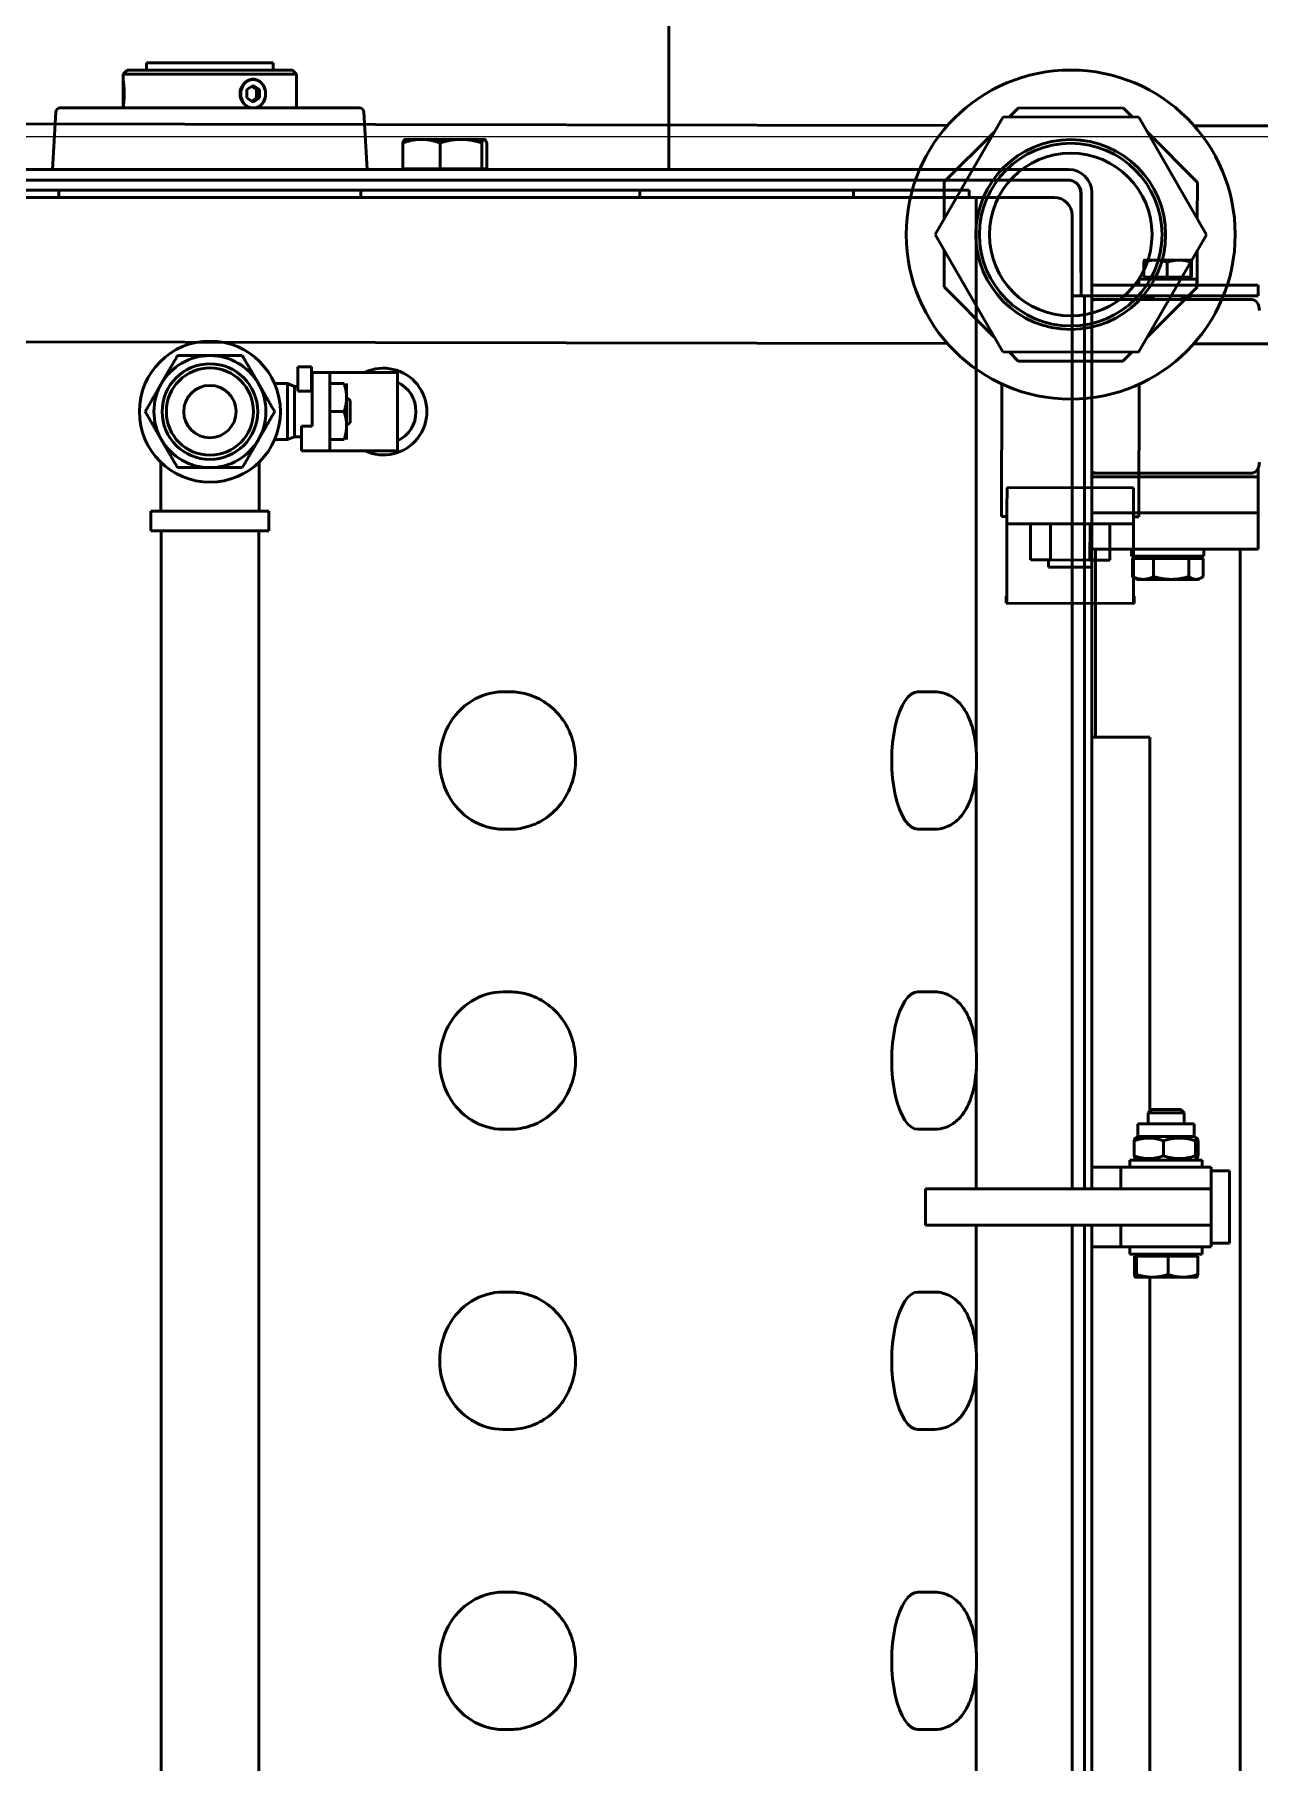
# Model space of a CAD drawing. Extents: x -3873 to 164127, y 7129 to 96529.
# Drawn here: x 50612.5 to 50951.3, y 58041.8 to 58519.7 of the extents above; entities that cross this region are included whole.
import ezdxf

# ---------------------------------------------------------------- set-up
doc = ezdxf.new("R2010")
doc.units = 0
doc.layers.get('0').update_dxf_attribs({"linetype": 'CONTINUOUS'})
doc.layers.add('LAYOUT Kromeka', color=1, linetype='CONTINUOUS', lineweight=5)
doc.layers.add('Visible (ISO)', color=7, linetype='CONTINUOUS', lineweight=50)

# ---------------------------------------------------------------- blocks, each defined once
blk = doc.blocks.new('FP02-1500_Feet_deskinner')
at = {"layer": 'Visible (ISO)', "color": 0}
for p, q in [((-13.46, 266.48), (-13.46, 1638.48)), ((13.54, 266.48), (13.54, 1638.48)), ((285, 1633.48), (285, 271.48)), ((238.54, 458.48), (238.54, 1446.48)), ((242, 458.48), (242, 1446.48)), ((244, 458.48), (244, 1446.48)), ((260, 1424.94), (260, 472.88)), ((212.04, 581.36), (212.04, 659.6)), ((81.17, 597.98), (83.08, 597.98)), ((195.9, 597.98), (200.52, 597.98)), ((212.04, 498.36), (212.04, 576.6)), ((81.17, 559.98), (83.08, 559.98)), ((195.9, 559.98), (200.52, 559.98)), ((81.17, 514.98), (83.08, 514.98)), ((195.9, 514.98), (200.52, 514.98)), ((212.04, 458.48), (212.04, 493.6)), ((81.17, 476.98), (83.08, 476.98)), ((195.9, 476.98), (200.52, 476.98)), ((255.77, 467.08), (255.77, 472.12)), ((256.04, 472.88), (256.03, 472.87)), ((256.05, 472.88), (256.04, 472.88)), ((260.72, 472.88), (256.05, 472.88)), ((256.33, 467.08), (256.33, 472.12)), ((269.2, 472.88), (260.72, 472.88)), ((265.1, 467.08), (265.1, 472.12)), ((273.04, 472.88), (269.2, 472.88)), ((273.04, 472.88), (273.05, 472.87)), ((273.31, 467.08), (273.31, 472.12)), ((244, 464.48), (252.04, 464.48)), ((252.04, 458.48), (252.04, 464.48)), ((277.04, 464.48), (252.04, 464.48)), ((274.54, 466.48), (254.54, 466.48)), ((254.54, 466.48), (254.54, 464.48)), ((256.33, 467.08), (255.77, 467.08)), ((265.1, 467.08), (256.33, 467.08)), ((256.84, 467.08), (256.84, 466.48)), ((273.31, 467.08), (265.1, 467.08)), ((272.24, 467.08), (272.24, 466.48)), ((274.54, 466.48), (274.54, 464.48)), ((277.04, 464.48), (277.04, 458.48)), ((282.04, 463.48), (277.04, 463.48)), ((282.04, 443.48), (282.04, 463.48)), ((197.96, 458.48), (247.04, 458.48)), ((197.96, 448.48), (197.96, 458.48)), ((277.04, 458.48), (247.04, 458.48)), ((277.04, 458.48), (277.04, 448.48)), ((197.96, 448.48), (247.04, 448.48)), ((212.04, 415.36), (212.04, 448.48)), ((238.54, 179.23), (238.54, 448.48)), ((242, 201.48), (242, 448.48)), ((244, 201.48), (244, 448.48)), ((247.04, 448.48), (277.04, 448.48)), ((252.04, 442.48), (252.04, 448.48)), ((277.04, 448.48), (277.04, 442.48)), ((252.04, 442.48), (244, 442.48)), ((252.04, 442.48), (277.04, 442.48)), ((254.54, 442.48), (254.54, 440.48)), ((274.54, 440.48), (254.54, 440.48)), ((256.74, 440.48), (256.02, 440.06)), ((272.34, 440.48), (273.06, 440.06)), ((274.54, 442.48), (274.54, 440.48)), ((282.04, 443.48), (277.04, 443.48)), ((255.7, 439.32), (255.7, 435.14)), ((263.8, 439.32), (263.8, 435.14)), ((272.65, 439.32), (272.65, 435.14)), ((273.38, 439.32), (273.38, 435.14)), ((81.17, 431.98), (83.08, 431.98)), ((195.9, 431.98), (200.52, 431.98)), ((256.74, 433.98), (256.02, 434.4)), ((272.34, 433.98), (256.74, 433.98)), ((256.74, 433.98), (256.74, 430.48)), ((272.34, 430.48), (256.74, 430.48)), ((259.54, 430.48), (259.54, 427.4)), ((269.54, 430.48), (269.54, 427.4)), ((272.34, 433.98), (273.06, 434.4)), ((272.34, 433.98), (272.34, 430.48)), ((259.54, 427.4), (269.54, 427.4)), ((260.46, 426.48), (259.54, 427.4)), ((260, 426.94), (260, 323.48)), ((268.62, 426.48), (260.46, 426.48)), ((268.62, 426.48), (269.54, 427.4)), ((212.04, 332.36), (212.04, 410.6)), ((212.04, 332.36), (212.04, 410.6)), ((81.17, 393.98), (83.08, 393.98)), ((195.9, 393.98), (200.52, 393.98)), ((81.17, 348.98), (83.08, 348.98)), ((81.17, 348.98), (83.08, 348.98)), ((195.9, 348.98), (200.52, 348.98)), ((195.9, 348.98), (200.52, 348.98)), ((212.04, 174.23), (212.04, 327.6)), ((212.04, 249.36), (212.04, 327.6)), ((256.5, 323.48), (244, 323.48)), ((245, 323.48), (245, 271.48)), ((256.5, 323.48), (260, 323.48)), ((81.17, 310.98), (83.08, 310.98)), ((81.17, 310.98), (83.08, 310.98)), ((195.9, 310.98), (200.52, 310.98)), ((195.9, 310.98), (200.52, 310.98)), ((255.25, 274.08), (255.25, 279.12)), ((256.5, 279.88), (255.73, 279.44)), ((258.17, 279.88), (256.5, 279.88)), ((265.97, 279.88), (258.17, 279.88)), ((261.09, 274.08), (261.09, 279.12)), ((272.8, 279.88), (265.97, 279.88)), ((270.84, 274.08), (270.84, 279.12)), ((273.5, 279.88), (272.8, 279.88)), ((273.5, 279.88), (274.27, 279.44)), ((274.75, 274.08), (274.75, 279.12)), ((275, 273.48), (255, 273.48)), ((255, 273.48), (255, 271.48)), ((261.09, 274.08), (255.25, 274.08)), ((257.3, 274.08), (257.3, 273.48)), ((270.84, 274.08), (261.09, 274.08)), ((274.75, 274.08), (270.84, 274.08)), ((272.7, 274.08), (272.7, 273.48)), ((275, 273.48), (275, 271.48)), ((287, 271.48), (244, 271.48)), ((290, 271.48), (287, 271.48)), ((290, 271.48), (290, 261.48)), ((-16.28, 266.48), (16.36, 266.48)), ((-16.28, 266.48), (-16.28, 261.04)), ((16.36, 266.48), (16.36, 261.04)), ((-16.28, 261.04), (16.36, 261.04)), ((-13.56, 261.04), (-13.56, 251.48)), ((13.64, 261.04), (13.64, 251.48)), ((287, 261.48), (244, 261.48)), ((244, 261.48), (287, 261.48)), ((287, 261.48), (290, 261.48)), ((290, 261.48), (287, 261.48)), ((290, 261.48), (290, 251.48)), ((-13.56, 251.48), (-13.56, 247.45)), ((13.64, 247.45), (13.64, 251.48)), ((244, 251.48), (287, 251.48)), ((245.1, 250.48), (244, 250.48)), ((245.1, 250.48), (288.23, 250.48)), ((287, 251.48), (290, 251.48)), ((290, 249.14), (290, 251.48)), ((33.19, 244.33), (25.39, 244.33)), ((25.39, 237.55), (25.39, 244.33)), ((33.19, 244.33), (33.19, 222.63)), ((33.19, 244.33), (51.94, 244.33)), ((51.94, 222.63), (51.94, 244.33)), ((17.93, 241.23), (21.49, 241.23)), ((21.49, 241.23), (21.49, 225.73)), ((23.44, 240.45), (21.49, 241.23)), ((23.44, 226.5), (23.44, 240.45)), ((23.44, 240.45), (25.39, 240.45)), ((37.15, 241.23), (33.19, 241.23)), ((37.84, 241.23), (37.84, 237.35)), ((28.29, 237.55), (25.39, 237.55)), ((28.29, 237.55), (28.29, 222.63)), ((37.84, 237.35), (37.84, 229.6)), ((38.82, 236.58), (37.84, 237.35)), ((38.82, 236.58), (38.82, 230.38)), ((37.15, 233.48), (33.19, 233.48)), ((38.82, 230.38), (37.84, 229.6)), ((37.84, 229.6), (37.84, 225.73)), ((17.93, 225.73), (21.49, 225.73)), ((23.44, 226.5), (21.49, 225.73)), ((23.44, 226.5), (24.39, 226.5)), ((28.1, 227.82), (24.39, 227.82)), ((24.39, 227.82), (24.39, 221.08)), ((28.1, 227.82), (28.1, 221.08)), ((28.1, 226.5), (28.29, 226.5)), ((28.1, 225.12), (28.29, 225.12)), ((37.15, 225.73), (33.19, 225.73)), ((24.39, 221.08), (28.1, 221.08)), ((28.1, 222.63), (28.29, 222.63)), ((28.29, 222.63), (33.19, 222.63)), ((33.19, 222.63), (51.94, 222.63)), ((238.54, 201.48), (241, 201.48)), ((244, 201.48), (241, 201.48)), ((241, 201.48), (241, 172.98)), ((242, 201.48), (244, 201.48)), ((244, 202.48), (245.1, 202.48)), ((244, 201.48), (290, 201.48)), ((244, 201.48), (244, 172.98)), ((288.23, 202.48), (245.1, 202.48)), ((261, 201.48), (261, 202.48)), ((269, 201.48), (269, 202.48)), ((290, 201.48), (290, 198.48)), ((244, 198.48), (290, 198.48)), ((257, 196.88), (257, 198.48)), ((257, 196.88), (273, 196.88)), ((258.41, 196.28), (264.83, 196.28)), ((258.41, 196.28), (258.41, 192.16)), ((259.3, 196.28), (259.3, 196.88)), ((264.83, 196.28), (271.41, 196.28)), ((264.83, 196.28), (264.83, 192.16)), ((270.7, 196.28), (270.7, 196.88)), ((271.41, 196.28), (271.59, 196.28)), ((271.41, 196.28), (271.41, 192.16)), ((271.59, 196.28), (271.59, 192.16)), ((273, 196.88), (273, 198.48)), ((240.93, 172.98), (240.93, 194.98)), ((241, 194.98), (240.93, 194.98)), ((258.5, 191.58), (261.62, 191.58)), ((258.5, 191.58), (258.5, 191.58)), ((261.62, 191.58), (268.12, 191.58)), ((268.12, 191.58), (271.5, 191.58)), ((271.5, 191.58), (271.5, 191.58)), ((271.5, 191.58), (271.5, 191.58)), ((-119.04, 174.23), (-43.14, 174.23)), ((-118.92, 172.23), (-41.73, 172.23)), ((-41.04, 174.23), (-43.14, 174.23)), ((-41.73, 172.23), (-41.73, 174.23)), ((-41.73, 172.23), (41.81, 172.23)), ((-41.04, 174.23), (41.12, 174.23)), ((43.22, 174.23), (41.12, 174.23)), ((41.81, 172.23), (41.81, 174.23)), ((41.81, 172.23), (119, 172.23)), ((43.22, 174.23), (119.12, 174.23)), ((119, 172.23), (119, 174.23)), ((119, 172.23), (178.07, 172.23)), ((120.9, 174.23), (119.12, 174.23)), ((120.9, 174.23), (178.99, 174.23)), ((178.07, 172.23), (178.07, 174.23)), ((178.07, 172.23), (210.04, 172.23)), ((180.18, 174.23), (178.99, 174.23)), ((180.18, 174.23), (211.62, 174.23)), ((210.04, 172.23), (210.04, 174.23)), ((212.04, 174.23), (211.62, 174.23)), ((212.04, 174.23), (215.54, 174.23)), ((215.54, 174.23), (233.54, 174.23)), ((237.5, 169.48), (-237.5, 169.48)), ((237.5, 166.48), (-237.5, 166.48)), ((-42.62, 150.67), (-43.55, 166.48)), ((42.62, 150.67), (43.55, 166.48)), ((53.4, 166.38), (53.4, 159.16)), ((53.4, 166.38), (63.69, 166.38)), ((54.95, 166.38), (54.95, 166.48)), ((63.69, 166.38), (75.28, 166.38)), ((63.69, 166.38), (63.69, 159.16)), ((75.05, 166.38), (75.05, 166.48)), ((75.28, 166.38), (76.6, 166.38)), ((75.28, 166.38), (75.28, 159.16)), ((76.6, 166.38), (76.6, 159.16)), ((127, 0), (127, 166.48)), ((54, 158.18), (53.94, 158.21)), ((54, 158.18), (58.55, 158.18)), ((58.55, 158.18), (69.49, 158.18)), ((69.49, 158.18), (75.94, 158.18)), ((75.94, 158.18), (76, 158.18)), ((76, 158.18), (76.06, 158.21)), ((41.36, 149.48), (-41.36, 149.48)), ((-24, 141.62), (-24, 149.48)), ((-23.96, 141.83), (-23.96, 149.32)), ((24, 140.18), (24, 149.48)), ((12, 147.89), (10.27, 146.73)), ((10.27, 146.73), (10.27, 144.42)), ((10.27, 144.42), (12, 143.27)), ((12.92, 146.73), (11.59, 147.62)), ((11.59, 143.54), (12.92, 144.42)), ((13.73, 146.73), (12, 147.89)), ((12, 143.27), (13.73, 144.42)), ((12.92, 144.42), (12.92, 146.73)), ((13.73, 146.73), (12.92, 146.73)), ((13.73, 144.42), (12.92, 144.42)), ((13.73, 144.42), (13.73, 146.73)), ((-24, 141.62), (-23.99, 141.61)), ((-24, 140.18), (-24, 141.54)), ((24, 140.18), (-24, 140.18)), ((-22.9, 139.08), (-24, 140.18)), ((22.9, 139.08), (-22.9, 139.08)), ((-17.5, 139.08), (-17.5, 136.98)), ((17.5, 139.08), (17.5, 136.98)), ((22.9, 139.08), (24, 140.18)), ((-17.5, 136.98), (17.5, 136.98))]:
    blk.add_line(p, q, dxfattribs=at)
for radius in [19.5, 13.22, 12.06, 7.24]:
    blk.add_circle((0.04, 233.48), radius, dxfattribs=at)
for centre, radius, start, end in [((0.04, 233.48), 15.5, 90, 150), ((0.04, 233.48), 15.5, 30, 90), ((48.04, 233.48), 12, 244.7113, 115.2887), ((0.04, 233.48), 15.5, 150, 210), ((0.04, 233.48), 15.5, 330, 30), ((48.04, 233.48), 9, 295.6793, 64.3207), ((0.04, 233.48), 15.5, 210, 270), ((0.04, 233.48), 15.5, 270, 330), ((265, 226.48), 25, 253.7398, 260.7931), ((265, 226.48), 25, 279.2069, 286.2602), ((233.54, 179.23), 5, 270, 0), ((237.5, 172.98), 6.5, 270, 0), ((237.5, 172.98), 3.5, 270, 0), ((-41.36, 150.74), 1.26, 183, 270), ((41.36, 150.74), 1.26, 270, 357)]:
    blk.add_arc(centre, radius, start, end, dxfattribs=at)
for centre, major_axis, ratio, start_param, end_param in [((81.17, 578.98), (0, 19), 0.92388, 0, 3.141593), ((195.9, 578.98), (0, 19), 0.382683, 0, 3.141593), ((81.17, 495.98), (0, 19), 0.92388, 0, 3.141593), ((195.9, 495.98), (0, 19), 0.382683, 0, 3.141593), ((81.17, 412.98), (0, 19), 0.92388, 0, 3.141593), ((195.9, 412.98), (0, 19), 0.382683, 0, 3.141593), ((81.17, 329.98), (0, 19), 0.92388, 0, 3.141593), ((81.17, 329.98), (0, 19), 0.92388, 0, 3.141593), ((195.9, 329.98), (0, 19), 0.382683, 0, 3.141593), ((195.9, 329.98), (0, 19), 0.382683, 0, 3.141593), ((245.1, 247.48), (0, 3), 0.707107, 0, 0.544443), ((288.23, 247.48), (0, 3), 0.707107, 4.712389, 6.283185), ((245.1, 205.48), (0, -3), 0.707107, 5.738743, 6.283185), ((288.23, 205.48), (0, -3), 0.707107, 0, 1.570796), ((12, 145.58), (0, 3.96), 0.866025, 0.172496, 6.11069), ((11.98, 145.58), (0, -4), 0.866025, 3.500904, 5.923874), ((11.98, 145.58), (0, 4), 0.866025, 0.224075, 0.359312), ((11.98, 145.58), (0, 4), 0.866025, 5.923874, 6.05911), ((11.98, 145.58), (0, 4), 0.866025, 3.500904, 5.923874), ((11.98, 145.58), (0, -4), 0.866025, 5.923874, 6.642497)]:
    blk.add_ellipse(centre, major_axis=major_axis, ratio=ratio, start_param=start_param, end_param=end_param, dxfattribs=at)
for points, knots in [([(83.08, 597.98), (84.98, 597.98), (86.87, 597.66), (90.47, 596.44), (92.17, 595.52), (95.25, 593.19), (96.61, 591.76), (98.86, 588.5), (99.73, 586.67), (100.91, 582.8), (101.19, 580.75), (101.14, 576.65), (100.79, 574.59), (99.48, 570.7), (98.53, 568.87), (96.1, 565.63), (94.64, 564.22), (91.38, 561.98), (89.59, 561.13), (86.21, 560.19), (84.64, 559.98), (83.08, 559.98)], [4.712389, 4.712389, 4.712389, 4.712389, 5.016848, 5.016848, 5.324577, 5.324577, 5.640496, 5.640496, 5.965789, 5.965789, 6.29794, 6.29794, 6.632397, 6.632397, 6.964064, 6.964064, 7.288312, 7.288312, 7.602826, 7.602826, 7.853982, 7.853982, 7.853982, 7.853982]), ([(200.52, 597.98), (201.56, 597.98), (202.59, 597.78), (204.51, 597.1), (205.38, 596.59), (207.06, 595.29), (207.77, 594.48), (209.34, 592.31), (209.98, 590.92), (211.17, 587.56), (211.6, 585.53), (212.08, 581.57), (212.16, 579.66), (212.04, 575.91), (211.84, 574.08), (211.15, 570.46), (210.65, 568.68), (209.47, 566.06), (208.98, 565.15), (207.84, 563.58), (207.27, 562.92), (205.58, 561.46), (204.32, 560.68), (202.05, 560.08), (201.29, 559.98), (200.52, 559.98)], [4.712389, 4.712389, 4.712389, 4.712389, 4.848462, 4.848462, 4.999153, 4.999153, 5.20155, 5.20155, 5.53586, 5.53586, 5.978111, 5.978111, 6.36622, 6.36622, 6.74488, 6.74488, 7.14746, 7.14746, 7.368909, 7.368909, 7.534528, 7.534528, 7.75362, 7.75362, 7.853982, 7.853982, 7.853982, 7.853982]), ([(83.08, 514.98), (84.98, 514.98), (86.87, 514.66), (90.47, 513.44), (92.17, 512.52), (95.25, 510.19), (96.61, 508.76), (98.86, 505.5), (99.73, 503.67), (100.91, 499.8), (101.19, 497.75), (101.14, 493.65), (100.79, 491.59), (99.48, 487.7), (98.53, 485.87), (96.1, 482.63), (94.64, 481.22), (91.38, 478.98), (89.59, 478.13), (86.21, 477.19), (84.64, 476.98), (83.08, 476.98)], [4.712389, 4.712389, 4.712389, 4.712389, 5.016848, 5.016848, 5.324577, 5.324577, 5.640496, 5.640496, 5.965789, 5.965789, 6.29794, 6.29794, 6.632397, 6.632397, 6.964064, 6.964064, 7.288312, 7.288312, 7.602826, 7.602826, 7.853982, 7.853982, 7.853982, 7.853982]), ([(200.52, 514.98), (201.56, 514.98), (202.59, 514.78), (204.51, 514.1), (205.38, 513.59), (207.06, 512.29), (207.77, 511.48), (209.34, 509.31), (209.98, 507.92), (211.17, 504.56), (211.6, 502.53), (212.08, 498.57), (212.16, 496.66), (212.04, 492.91), (211.84, 491.08), (211.15, 487.46), (210.65, 485.68), (209.47, 483.06), (208.98, 482.15), (207.84, 480.58), (207.27, 479.92), (205.58, 478.46), (204.32, 477.68), (202.05, 477.08), (201.29, 476.98), (200.52, 476.98)], [4.712389, 4.712389, 4.712389, 4.712389, 4.848462, 4.848462, 4.999153, 4.999153, 5.20155, 5.20155, 5.53586, 5.53586, 5.978111, 5.978111, 6.36622, 6.36622, 6.74488, 6.74488, 7.14746, 7.14746, 7.368909, 7.368909, 7.534528, 7.534528, 7.75362, 7.75362, 7.853982, 7.853982, 7.853982, 7.853982]), ([(83.08, 431.98), (84.98, 431.98), (86.87, 431.66), (90.47, 430.44), (92.17, 429.52), (95.25, 427.19), (96.61, 425.76), (98.86, 422.5), (99.73, 420.67), (100.91, 416.8), (101.19, 414.75), (101.14, 410.65), (100.79, 408.59), (99.48, 404.7), (98.53, 402.87), (96.1, 399.63), (94.64, 398.22), (91.38, 395.98), (89.59, 395.13), (86.21, 394.19), (84.64, 393.98), (83.08, 393.98)], [4.712389, 4.712389, 4.712389, 4.712389, 5.016848, 5.016848, 5.324577, 5.324577, 5.640496, 5.640496, 5.965789, 5.965789, 6.29794, 6.29794, 6.632397, 6.632397, 6.964064, 6.964064, 7.288312, 7.288312, 7.602826, 7.602826, 7.853982, 7.853982, 7.853982, 7.853982]), ([(200.52, 431.98), (201.56, 431.98), (202.59, 431.78), (204.51, 431.1), (205.38, 430.59), (207.06, 429.29), (207.77, 428.48), (209.34, 426.31), (209.98, 424.92), (211.17, 421.56), (211.6, 419.53), (212.08, 415.57), (212.16, 413.66), (212.04, 409.91), (211.84, 408.08), (211.15, 404.46), (210.65, 402.68), (209.47, 400.06), (208.98, 399.15), (207.84, 397.58), (207.27, 396.92), (205.58, 395.46), (204.32, 394.68), (202.05, 394.08), (201.29, 393.98), (200.52, 393.98)], [4.712389, 4.712389, 4.712389, 4.712389, 4.848462, 4.848462, 4.999153, 4.999153, 5.20155, 5.20155, 5.53586, 5.53586, 5.978111, 5.978111, 6.36622, 6.36622, 6.74488, 6.74488, 7.14746, 7.14746, 7.368909, 7.368909, 7.534528, 7.534528, 7.75362, 7.75362, 7.853982, 7.853982, 7.853982, 7.853982]), ([(83.08, 348.98), (84.98, 348.98), (86.87, 348.66), (90.47, 347.44), (92.17, 346.52), (95.25, 344.19), (96.61, 342.76), (98.86, 339.5), (99.73, 337.67), (100.91, 333.8), (101.19, 331.75), (101.14, 327.65), (100.79, 325.59), (99.48, 321.7), (98.53, 319.87), (96.1, 316.63), (94.64, 315.22), (91.38, 312.98), (89.59, 312.13), (86.21, 311.19), (84.64, 310.98), (83.08, 310.98)], [4.712389, 4.712389, 4.712389, 4.712389, 5.016848, 5.016848, 5.324577, 5.324577, 5.640496, 5.640496, 5.965789, 5.965789, 6.29794, 6.29794, 6.632397, 6.632397, 6.964064, 6.964064, 7.288312, 7.288312, 7.602826, 7.602826, 7.853982, 7.853982, 7.853982, 7.853982]), ([(83.08, 348.98), (84.98, 348.98), (86.87, 348.66), (90.47, 347.44), (92.17, 346.52), (95.25, 344.19), (96.61, 342.76), (98.86, 339.5), (99.73, 337.67), (100.91, 333.8), (101.19, 331.75), (101.14, 327.65), (100.79, 325.59), (99.48, 321.7), (98.53, 319.87), (96.1, 316.63), (94.64, 315.22), (91.38, 312.98), (89.59, 312.13), (86.21, 311.19), (84.64, 310.98), (83.08, 310.98)], [4.712389, 4.712389, 4.712389, 4.712389, 5.016848, 5.016848, 5.324577, 5.324577, 5.640496, 5.640496, 5.965789, 5.965789, 6.29794, 6.29794, 6.632397, 6.632397, 6.964064, 6.964064, 7.288312, 7.288312, 7.602826, 7.602826, 7.853982, 7.853982, 7.853982, 7.853982]), ([(200.52, 348.98), (201.56, 348.98), (202.59, 348.78), (204.51, 348.1), (205.38, 347.59), (207.06, 346.29), (207.77, 345.48), (209.34, 343.31), (209.98, 341.92), (211.17, 338.56), (211.6, 336.53), (212.08, 332.57), (212.16, 330.66), (212.04, 326.91), (211.84, 325.08), (211.15, 321.46), (210.65, 319.68), (209.47, 317.06), (208.98, 316.15), (207.84, 314.58), (207.27, 313.92), (205.58, 312.46), (204.32, 311.68), (202.05, 311.08), (201.29, 310.98), (200.52, 310.98)], [4.712389, 4.712389, 4.712389, 4.712389, 4.848462, 4.848462, 4.999153, 4.999153, 5.20155, 5.20155, 5.53586, 5.53586, 5.978111, 5.978111, 6.36622, 6.36622, 6.74488, 6.74488, 7.14746, 7.14746, 7.368909, 7.368909, 7.534528, 7.534528, 7.75362, 7.75362, 7.853982, 7.853982, 7.853982, 7.853982]), ([(200.52, 348.98), (201.56, 348.98), (202.59, 348.78), (204.51, 348.1), (205.38, 347.59), (207.06, 346.29), (207.77, 345.48), (209.34, 343.31), (209.98, 341.92), (211.17, 338.56), (211.6, 336.53), (212.08, 332.57), (212.16, 330.66), (212.04, 326.91), (211.84, 325.08), (211.15, 321.46), (210.65, 319.68), (209.47, 317.06), (208.98, 316.15), (207.84, 314.58), (207.27, 313.92), (205.58, 312.46), (204.32, 311.68), (202.05, 311.08), (201.29, 310.98), (200.52, 310.98)], [4.712389, 4.712389, 4.712389, 4.712389, 4.848462, 4.848462, 4.999153, 4.999153, 5.20155, 5.20155, 5.53586, 5.53586, 5.978111, 5.978111, 6.36622, 6.36622, 6.74488, 6.74488, 7.14746, 7.14746, 7.368909, 7.368909, 7.534528, 7.534528, 7.75362, 7.75362, 7.853982, 7.853982, 7.853982, 7.853982]), ([(237.5, 169.48), (238.03, 169.48), (238.49, 169.6), (238.86, 169.76), (239.05, 169.84), (239.22, 169.93), (239.36, 170.03), (239.43, 170.07), (239.5, 170.12), (239.57, 170.17), (239.6, 170.19), (239.63, 170.21), (239.66, 170.24), (239.67, 170.25), (239.69, 170.26), (239.7, 170.27), (239.71, 170.28), (239.71, 170.28), (239.72, 170.29), (239.72, 170.29), (239.73, 170.29), (239.73, 170.3), (239.73, 170.3), (239.74, 170.3), (239.74, 170.3), (239.92, 170.46), (240.08, 170.63), (240.22, 170.81), (240.29, 170.9), (240.36, 171), (240.42, 171.09), (240.48, 171.19), (240.53, 171.29), (240.58, 171.4), (240.78, 171.83), (240.9, 172.37), (240.93, 172.98)], [0, 0, 0, 0, 0.25, 0.25, 0.25, 0.375, 0.375, 0.375, 0.4375, 0.4375, 0.4375, 0.46875, 0.46875, 0.46875, 0.484375, 0.484375, 0.484375, 0.492187, 0.492187, 0.492187, 0.496094, 0.496094, 0.496094, 0.5, 0.5, 0.5, 0.625, 0.625, 0.625, 0.6875, 0.6875, 0.6875, 0.75, 0.75, 0.75, 1, 1, 1, 1]), ([(-23.96, 149.32), (-23.96, 149.31), (-23.95, 149.29), (-23.92, 149.07), (-23.87, 148.76), (-23.79, 148.05), (-23.75, 147.6), (-23.68, 146.62), (-23.66, 146.08), (-23.66, 145.58)], [-1.6734941, -1.6734941, -1.6734941, -1.6734941, -1.6607582, -1.6607582, -1.5097824, -1.5097824, -1.3588025, -1.3588025, -1.2078227, -1.2078227, -1.2078227, -1.2078227]), ([(10.76, 141.83), (10.72, 141.85), (10.69, 141.87), (10.21, 142.09), (9.8, 142.4), (9.14, 143.1), (8.85, 143.55), (8.46, 144.54), (8.37, 145.08), (8.37, 145.58), (8.37, 146.08), (8.46, 146.62), (8.85, 147.6), (9.14, 148.05), (9.8, 148.76), (10.21, 149.07), (10.69, 149.29), (10.72, 149.31), (10.76, 149.32)], [1.9499739, 1.9499739, 1.9499739, 1.9499739, 1.9627098, 1.9627098, 2.1136856, 2.1136856, 2.2646655, 2.2646655, 2.4156453, 2.4156453, 2.4156453, 2.5666252, 2.5666252, 2.717605, 2.717605, 2.8685809, 2.8685809, 2.8813168, 2.8813168, 2.8813168, 2.8813168]), ([(-23.66, 145.58), (-23.66, 145.08), (-23.68, 144.54), (-23.75, 143.55), (-23.79, 143.1), (-23.87, 142.4), (-23.92, 142.09), (-23.95, 141.87), (-23.96, 141.85), (-23.96, 141.83)], [-1.2078227, -1.2078227, -1.2078227, -1.2078227, -1.0568428, -1.0568428, -0.905863, -0.905863, -0.7548872, -0.7548872, -0.7421512, -0.7421512, -0.7421512, -0.7421512]), ([(13.2, 141.83), (12.82, 141.64), (12.4, 141.54), (11.6, 141.54), (11.16, 141.64), (10.76, 141.83)], [1.6236635, 1.6236635, 1.6236635, 1.6236635, 1.7637105, 1.7637105, 1.9037575, 1.9037575, 1.9037575, 1.9037575])]:
    blk.add_open_spline(points, degree=3, knots=knots, dxfattribs=at)
for points, weights in [([(256.05, 472.88), (255.92, 472.88), (255.77, 472.12)], [1, 1.0379548493, 1]), ([(256.33, 472.12), (256.18, 472.88), (256.05, 472.88)], [1, 1.0379548493, 1]), ([(260.72, 472.88), (258.68, 472.88), (256.33, 472.12)], [1, 1.0379548493, 1]), ([(265.1, 472.12), (262.75, 472.88), (260.72, 472.88)], [1, 1.0379548493, 1]), ([(269.2, 472.88), (267.3, 472.88), (265.1, 472.12)], [1, 1.0379548493, 1]), ([(273.31, 472.12), (271.11, 472.88), (269.2, 472.88)], [1, 1.0379548493, 1]), ([(273.05, 472.87), (273.17, 472.8), (273.31, 472.12)], [1.00699426533, 1.03405752754, 1]), ([(263.8, 439.32), (259.75, 440.73), (255.7, 439.32)], [1, 1.15470053838, 1]), ([(255.7, 439.32), (255.87, 439.97), (256.02, 440.06)], [1, 1.06650957649, 1.07583093875]), ([(272.65, 439.32), (268.23, 440.73), (263.8, 439.32)], [1, 1.15470053838, 1]), ([(273.38, 439.32), (273.02, 440.73), (272.65, 439.32)], [1, 1.15470053838, 1]), ([(255.7, 435.14), (259.75, 433.73), (263.8, 435.14)], [1, 1.15470053838, 1]), ([(256.02, 434.4), (255.87, 434.48), (255.7, 435.14)], [1.07583093875, 1.06650957649, 1]), ([(263.8, 435.14), (268.23, 433.73), (272.65, 435.14)], [1, 1.15470053838, 1]), ([(272.65, 435.14), (273.02, 433.73), (273.38, 435.14)], [1, 1.15470053838, 1]), ([(258.17, 279.88), (256.81, 279.88), (255.25, 279.12)], [1, 1.0379548493, 1]), ([(255.25, 279.12), (255.5, 279.3), (255.73, 279.44)], [1, 1.008785903, 1.01350423135]), ([(261.09, 279.12), (259.53, 279.88), (258.17, 279.88)], [1, 1.0379548493, 1]), ([(265.97, 279.88), (263.7, 279.88), (261.09, 279.12)], [1, 1.0379548493, 1]), ([(270.84, 279.12), (268.23, 279.88), (265.97, 279.88)], [1, 1.0379548493, 1]), ([(272.8, 279.88), (271.89, 279.88), (270.84, 279.12)], [1, 1.0379548493, 1]), ([(274.75, 279.12), (273.7, 279.88), (272.8, 279.88)], [1, 1.0379548493, 1]), ([(-8.91, 248.98), (-11.31, 244.83), (-13.38, 241.23)], [1.69574801376, 1.8269145791, 1.8269145791]), ([(0.04, 248.98), (-4.11, 248.98), (-8.91, 248.98)], [1.8269145791, 1.8269145791, 1.69574801376]), ([(8.99, 248.98), (4.19, 248.98), (0.04, 248.98)], [1.69574801376, 1.8269145791, 1.8269145791]), ([(13.46, 241.23), (11.39, 244.83), (8.99, 248.98)], [1.8269145791, 1.8269145791, 1.69574801376]), ([(-13.38, 241.23), (-15.46, 237.63), (-17.86, 233.48)], [1.8269145791, 1.8269145791, 1.69574801376]), ([(17.94, 233.48), (15.54, 237.63), (13.46, 241.23)], [1.69574801376, 1.8269145791, 1.8269145791]), ([(37.15, 241.23), (37.84, 239.15), (37.84, 237.35)], [1.51423404469, 1.63136045566, 1.63136045566]), ([(37.84, 237.35), (37.84, 235.56), (37.15, 233.48)], [1.63136045566, 1.63136045566, 1.51423404469]), ([(-17.86, 233.48), (-15.46, 229.33), (-13.38, 225.73)], [1.69574801376, 1.8269145791, 1.8269145791]), ([(13.46, 225.73), (15.54, 229.33), (17.94, 233.48)], [1.8269145791, 1.8269145791, 1.69574801376]), ([(37.15, 233.48), (37.84, 231.4), (37.84, 229.6)], [1.51423404469, 1.63136045566, 1.63136045566]), ([(37.84, 229.6), (37.84, 227.81), (37.15, 225.73)], [1.63136045566, 1.63136045566, 1.51423404469]), ([(-13.38, 225.73), (-11.31, 222.13), (-8.91, 217.98)], [1.8269145791, 1.8269145791, 1.69574801376]), ([(8.99, 217.98), (11.39, 222.13), (13.46, 225.73)], [1.69574801376, 1.8269145791, 1.8269145791]), ([(-8.91, 217.98), (-4.11, 217.98), (0.04, 217.98)], [1.69574801376, 1.8269145791, 1.8269145791]), ([(0.04, 217.98), (4.19, 217.98), (8.99, 217.98)], [1.8269145791, 1.8269145791, 1.69574801376]), ([(258.41, 192.16), (260.13, 191.58), (261.62, 191.58)], [1, 1.0379548493, 1]), ([(258.5, 191.58), (258.46, 191.6), (258.41, 192.16)], [1.00305267012, 1.03636163672, 1]), ([(261.62, 191.58), (263.11, 191.58), (264.83, 192.16)], [1, 1.0379548493, 1]), ([(264.83, 192.16), (266.59, 191.58), (268.12, 191.58)], [1, 1.0379548493, 1]), ([(268.12, 191.58), (269.65, 191.58), (271.41, 192.16)], [1, 1.0379548493, 1]), ([(271.41, 192.16), (271.46, 191.58), (271.5, 191.58)], [1, 1.0379548493, 1]), ([(271.5, 191.58), (271.54, 191.58), (271.59, 192.16)], [1, 1.0379548493, 1]), ([(53.94, 158.21), (53.69, 158.36), (53.4, 159.16)], [1.0115674382, 1.03083585876, 1]), ([(53.4, 159.16), (56.16, 158.18), (58.55, 158.18)], [1, 1.0379548493, 1]), ([(58.55, 158.18), (60.93, 158.18), (63.69, 159.16)], [1, 1.0379548493, 1]), ([(63.69, 159.16), (66.8, 158.18), (69.49, 158.18)], [1, 1.0379548493, 1]), ([(69.49, 158.18), (72.18, 158.18), (75.28, 159.16)], [1, 1.0379548493, 1]), ([(75.28, 159.16), (75.64, 158.18), (75.94, 158.18)], [1, 1.0379548493, 1]), ([(75.94, 158.18), (76.25, 158.18), (76.6, 159.16)], [1, 1.0379548493, 1])]:
    blk.add_rational_spline(points, weights, degree=2, dxfattribs=at)
for points in [[(240.88, 172.08), (240.9, 172.37), (240.92, 172.67), (240.93, 172.98)], [(-23.98, 149.48), (-23.97, 149.44), (-23.97, 149.38), (-23.96, 149.32)], [(10.76, 149.32), (10.89, 149.38), (11.01, 149.44), (11.14, 149.48)], [(12.84, 149.48), (12.96, 149.44), (13.08, 149.38), (13.2, 149.32)], [(-23.96, 141.83), (-23.99, 141.64), (-24, 141.54), (-24, 141.54)]]:
    blk.add_open_spline(points, degree=3, dxfattribs=at)
blk = doc.blocks.new('FP01_Feet_Scalder')
at = {"layer": 'Visible (ISO)', "color": 0}
for p, q in [((-310.15, 376), (-310.15, 34.08)), ((-249.85, 376), (-249.85, 34.08)), ((-312.5, 18.76), (-280, 37.53)), ((-308.32, 21.18), (-294.5, 35)), ((-294.5, 35), (-284.38, 35)), ((-280, 37.53), (-247.5, 18.76)), ((-275.62, 35), (-265.5, 35)), ((-265.5, 35), (-251.68, 21.18)), ((-382, 17.5), (-382, 17.7)), ((-380, 17.7), (-382, 17.7)), ((-382, 17.5), (-380.83, 17.5)), ((-382, -17.5), (-382, 17.5)), ((-361.17, 17.5), (-380.83, 17.5)), ((-380, 17.5), (-380, 17.7)), ((-360, 17.5), (-361.17, 17.5)), ((-360, 17.5), (-356, 17.5)), ((-360, -17.5), (-360, 17.5)), ((-358, 17.5), (-358, 19)), ((-358, 19), (-321.34, 19)), ((-350, 17.5), (-356, 17.5)), ((-350, 17.5), (-350, -17.5)), ((-315, 14.5), (-312.5, 17)), ((-315, -14.5), (-315, 14.5)), ((-312.5, -18.76), (-312.5, 18.76)), ((-247.5, 18.76), (-247.5, -18.76)), ((-247.5, 17), (-245, 14.5)), ((-245, 14.5), (-245, -14.5)), ((-370, 10.97), (-370, 5.48)), ((-360, 10.97), (-370, 10.97)), ((-372, -6), (-372, 6)), ((-370, 6), (-372, 6)), ((-370, 5.48), (-370, -5.48)), ((-360, 5.48), (-370, 5.48)), ((-370, -6), (-372, -6)), ((-370, -5.48), (-370, -10.97)), ((-360, -5.48), (-370, -5.48)), ((-360, -10.97), (-370, -10.97)), ((-382, -17.5), (-382, -17.7)), ((-380.83, -17.5), (-382, -17.5)), ((-382, -17.7), (-380, -17.7)), ((-380.83, -17.5), (-361.17, -17.5)), ((-380, -17.5), (-380, -17.7)), ((-361.17, -17.5), (-360, -17.5)), ((-356, -17.5), (-360, -17.5)), ((-358, -19), (-358, -17.5)), ((-358, -19), (-321.34, -19)), ((-356, -17.5), (-350, -17.5)), ((-312.5, -17), (-315, -14.5)), ((-280, -37.53), (-312.5, -18.76)), ((-247.5, -18.76), (-280, -37.53)), ((-245, -14.5), (-247.5, -17)), ((-294.5, -35), (-308.32, -21.18)), ((-251.68, -21.18), (-265.5, -35)), ((-310.15, -34.08), (-310.15, -376)), ((-284.38, -35), (-294.5, -35)), ((-265.5, -35), (-275.62, -35)), ((-249.85, -34.08), (-249.85, -376))]:
    blk.add_line(p, q, dxfattribs=at)
for radius in [45.5, 26.25, 25.25, 22.5]:
    blk.add_circle((-280, 0), radius, dxfattribs=at)
blk = doc.blocks.new('feet_scalder_platform')
at = {"ltscale": 20}
blk.add_line((1220, 0), (-520, 0), dxfattribs=at)

msp = doc.modelspace()

# ---------------------------------------------------------------- block references
at = {"layer": 'LAYOUT Kromeka', "rotation": 89.90410115215707}
msp.add_blockref('FP01_Feet_Scalder', (50899.6, 58744.4), dxfattribs=at)
at = {"layer": 'LAYOUT Kromeka', "color": 0, "linetype": 'Continuous', "ltscale": 50, "xscale": -1, "rotation": 180}
msp.add_blockref('feet_scalder_platform', (50992.19, 58491.46), dxfattribs=at)
at = {"layer": 'LAYOUT Kromeka', "xscale": -1, "rotation": 180}
msp.add_blockref('FP02-1500_Feet_deskinner', (50660.98, 58648.92), dxfattribs=at)

doc.saveas('drawing.dxf')
